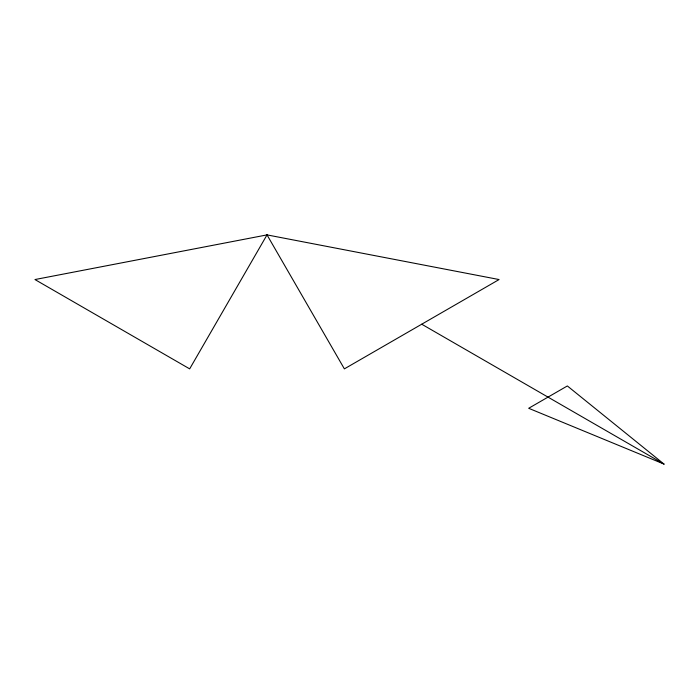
<?xml version="1.0" encoding="UTF-8"?>
<svg xmlns="http://www.w3.org/2000/svg" width="699" height="699" viewBox="0 0 699 699"><rect width="100%" height="100%" fill="white"/><g stroke="black" fill="none" stroke-linecap="round" stroke-linejoin="round"><path stroke-width="1.05" d="M664.05 464.11L528.68 408.286L567.352 385.953L664.05 464.11L421.733 324.214M267.018 234.89L189.665 368.871L34.95 279.548L267.018 234.89L499.086 279.548L344.38 368.871L267.018 234.89"/></g></svg>
